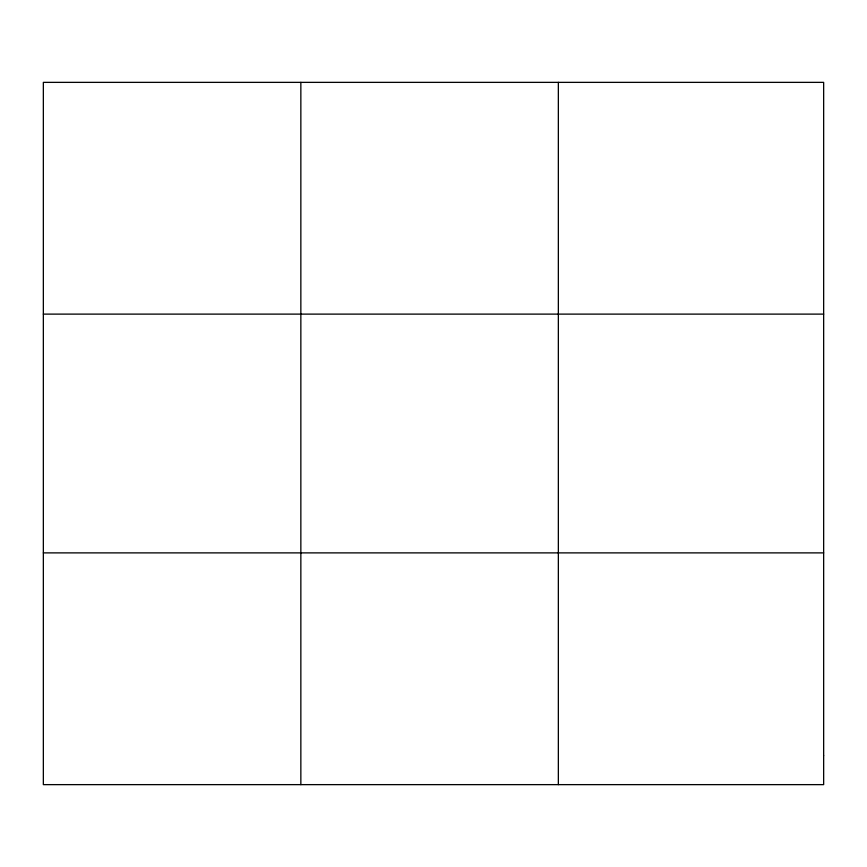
<?xml version="1.0" encoding="UTF-8"?>
<svg xmlns="http://www.w3.org/2000/svg" width="867" height="867" viewBox="0 0 867 867"><rect width="100%" height="100%" fill="white"/><g stroke="black" fill="none" stroke-linecap="round" stroke-linejoin="round"><path stroke-width="1.3" d="M300.849 784.635L300.849 82.365M558.348 784.635L558.348 82.365M43.35 314.114L823.65 314.114M43.35 552.886L823.65 552.886M823.65 755.666L823.65 784.635L43.35 784.635L43.35 82.365L823.65 82.365L823.65 755.666"/></g></svg>
